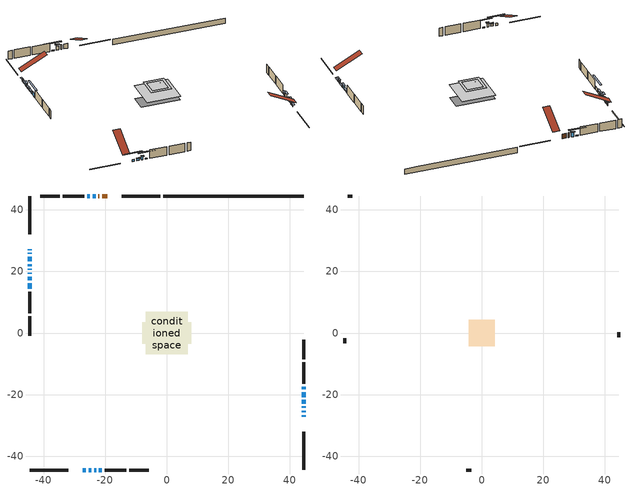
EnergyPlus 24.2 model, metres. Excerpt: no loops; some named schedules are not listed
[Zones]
conditioned space
 floor outside (Floor1 construction): -0.68,-0.68 -0.68,0.68 0.68,0.68 0.68,-0.68 z0.42
 floor outside (Floor2 construction): -2.25,-2.25 -2.25,2.25 2.25,2.25 2.25,-2.25 z0.42
 floor outside (Floor3 construction): -0.22,-0.22 -0.22,0.22 0.22,0.22 0.22,-0.22 z0.42
 floor outside (Floor4 construction): -0.71,-0.71 -0.71,0.71 0.71,0.71 0.71,-0.71 z0.42
 floor outside (Floor5 construction): -0.68,-0.68 -0.68,0.68 0.68,0.68 0.68,-0.68 z0.42
 floor outside (Floor6 construction): -0.43,-0.43 -0.43,0.43 0.43,0.43 0.43,-0.43 z0.42
 floor adiabatic (AdiabaticFloorConstruction): -6.89,-6.89 -6.89,6.89 6.89,6.89 6.89,-6.89 z1.64
 floor foundation (Slab1 construction): -7.91,-3.52 -7.91,3.52 7.91,3.52 7.91,-3.52 z-1.89
 wall outside (RimJoist1 construction): -2.13,44.52 -14.59,44.52 / -44.52,-44.52 -32.06,-44.52 / -44.52,44.52 -44.52,32.06 / 44.52,-44.52 44.52,-32.06 z0.42:0.72
 wall outside (AdiabaticWallConstruction 1): -19.39,44.52 -21.02,44.52 / -21.95,44.52 -22.21,44.52 z0.42:2.45
 wall outside (AdiabaticWallConstruction): 44.52,-27.26 44.52,-26.65 / -22.04,-44.52 -21.12,-44.52 / -24.98,44.52 -25.9,44.52 z0.42:0.73; 44.52,-25.72 44.52,-25.26 / 44.52,-24.34 44.52,-23.88 / -23.14,44.52 -24.05,44.52 / -44.52,22.34 -44.52,21.73 / 44.52,-20.8 44.52,-19.28 z0.42:2.25; -27.26,-44.52 -26.34,-44.52 / -25.42,-44.52 -24.5,-44.52 / -44.52,20.8 -44.52,20.49 / -44.52,19.57 -44.52,19.26 / -44.52,18.33 -44.52,17.11 z0.42:1.34; -44.52,27.26 -44.52,26.95 / -44.52,26.03 -44.52,25.72 / -44.52,24.79 -44.52,23.27 z0.42:1.64; 44.52,-22.95 44.52,-21.73 / 44.52,-18.35 44.52,-17.43 z0.42:1.03; -23.57,-44.52 -22.96,-44.52 z0.42:1.95; -44.52,16.18 -44.52,14.35 z0.42:1.94
 wall outside (Wall1 construction): -26.82,44.52 -33.84,44.52 / -20.19,-44.52 -13.17,-44.52 / -44.52,13.43 -44.52,6.41 / 44.52,-16.5 44.52,-9.49 z0.42:4.08
 wall outside (Wall2 construction): -34.77,44.52 -41.08,44.52 / -12.24,-44.52 -5.93,-44.52 / -44.52,5.48 -44.52,-0.83 / 44.52,-8.56 44.52,-2.24 z0.42:4.08
 wall foundation (FoundationWall1 construction): -1.2,44.52,-1.89 -1.2,44.52,0.42 39.95,44.52,0.42 39.95,44.52,0.3 44.52,44.52,0.3 44.52,44.52,-1.89
 window (WindowConstruction 16): 44.52,-27.26 44.52,-26.65 z0.42:0.72
 window (WindowConstruction 6): 44.52,-25.72 44.52,-25.26 z0.42:2.25
 window (WindowConstruction 7): 44.52,-24.33 44.52,-23.88 z0.42:2.25
 window (WindowConstruction 8): -27.26,-44.52 -26.35,-44.52 z0.42:1.33
 window (WindowConstruction 9): -23.14,44.52 -24.05,44.52 z0.42:2.25
 window (WindowConstruction 10): -44.52,27.26 -44.52,26.95 z0.42:1.64
 window (WindowConstruction 11): -44.52,26.03 -44.52,25.72 z0.42:1.64
 window (WindowConstruction 12): -44.52,24.79 -44.52,23.27 z0.42:1.64
 window (WindowConstruction 13): 44.52,-22.95 44.52,-21.73 z0.42:1.03
 window (WindowConstruction 14): -25.42,-44.52 -24.5,-44.52 z0.42:1.33
 window (WindowConstruction 17): -44.52,22.34 -44.52,21.73 z0.42:2.25
 window (WindowConstruction 15): -23.57,-44.52 -22.96,-44.52 z0.42:1.94
 window (WindowConstruction 18): -22.03,-44.52 -21.12,-44.52 z0.42:0.72
 window (WindowConstruction 19): -24.98,44.52 -25.9,44.52 z0.42:0.72
 window (WindowConstruction): -44.52,20.8 -44.52,20.5 z0.42:1.33
 window (WindowConstruction 1): -44.52,19.57 -44.52,19.26 z0.42:1.33
 window (WindowConstruction 2): -44.52,18.33 -44.52,17.11 z0.42:1.33
 window (WindowConstruction 3): -44.52,16.18 -44.52,14.36 z0.42:1.94
 window (WindowConstruction 4): 44.52,-20.8 44.52,-19.28 z0.42:2.25
 window (WindowConstruction 5): 44.52,-18.35 44.52,-17.43 z0.42:1.03
 door (Door): -19.39,44.52 -21.02,44.52 z0.42:2.45
 door (Door 1): -21.95,44.52 -22.21,44.52 z0.42:2.45
 ceiling adiabatic (AdiabaticFloorConstruction): 6.89,-6.89 6.89,6.89 -6.89,6.89 -6.89,-6.89 z1.64
attic - vented
 floor to conditioned space (Floor8 construction Reversed): -4.26,-4.26 -4.26,4.26 4.26,4.26 4.26,-4.26 z4.08
 floor to conditioned space (Floor9 construction Reversed): -1.68,-1.68 -1.68,1.68 1.68,1.68 1.68,-1.68 z4.08
 floor to conditioned space (Floor10 construction Reversed): -3.16,-3.16 -3.16,3.16 3.16,3.16 3.16,-3.16 z4.08
 wall outside (Wall3 construction): -42.01,44.52 -43.59,44.52 / -5,-44.52 -3.43,-44.52 / -44.52,-1.76 -44.52,-3.34 / 44.52,-1.31 44.52,0.26 z0.42:4.08
 roof outside (Roof1 construction): -18.46,44.52,4.08 -18.46,34,9.34 -15.52,34,9.34 -15.52,44.52,4.08; -28.19,-44.52,4.08 -28.19,-34,9.34 -31.13,-34,9.34 -31.13,-44.52,4.08; -44.52,28.19,4.08 -34,28.19,9.34 -34,31.13,9.34 -44.52,31.13,4.08; 44.52,-28.19,4.08 34,-28.19,9.34 34,-31.13,9.34 44.52,-31.13,4.08
shading: 44.52,-26.04 44.52,-27.87 45.13,-27.87 45.13,-26.04 z1.33; 44.52,-24.96 44.52,-26.02 45.13,-26.02 45.13,-24.96 z2.55; 44.52,-23.58 44.52,-24.63 45.13,-24.63 45.13,-23.58 z2.55; -23.29,-44.52 -30.31,-44.52 -30.31,-45.13 -23.29,-45.13 z4.39; -24.51,44.52 -22.68,44.52 -22.68,45.13 -24.51,45.13 z2.71; -44.52,26.66 -44.52,27.56 -45.13,27.56 -45.13,26.66 z1.94; -44.52,25.42 -44.52,26.32 -45.13,26.32 -45.13,25.42 z1.94; -44.52,22.97 -44.52,25.09 -45.13,25.09 -45.13,22.97 z1.94; 44.52,-21.43 44.52,-23.25 45.13,-23.25 45.13,-21.43 z1.33; -24.2,-44.52 -25.71,-44.52 -25.71,-45.13 -24.2,-45.13 z1.63; -44.52,21.12 -44.52,22.95 -45.13,22.95 -45.13,21.12 z2.86; -22.66,-44.52 -23.87,-44.52 -23.87,-45.13 -22.66,-45.13 z2.24; -18.07,-44.52 -25.09,-44.52 -25.09,-45.13 -18.07,-45.13 z3.78; -28.95,44.52 -21.93,44.52 -21.93,45.13 -28.95,45.13 z3.78; -44.52,20.04 -44.52,21.26 -45.13,21.26 -45.13,20.04 z1.79; -44.52,18.8 -44.52,20.03 -45.13,20.03 -45.13,18.8 z1.79; -44.52,16.65 -44.52,18.79 -45.13,18.79 -45.13,16.65 z1.79; -44.52,11.3 -44.52,19.24 -45.13,19.24 -45.13,11.3 z5; 44.52,-18.98 44.52,-21.1 45.13,-21.1 45.13,-18.98 z2.55; 44.52,-16.82 44.52,-18.96 45.13,-18.96 45.13,-16.82 z1.64
[Building]
Building 1: Terrain=Suburbs
[Site:Location]
Edmonton Intl AP_AB: Latitude {deg}=53.31; Longitude {deg}=-113.58; Time Zone {hr}=-7; Elevation {m}=723; Keep Site Location Information=Yes
[Site:GroundTemperature:Shallow]
-1.56185, -3.61833, -3.78302, -2.80711, 1.11059, 5.01004, 8.39065, 10.5322, 10.7141, 8.97234, 5.67794, 1.89811
[Site:WaterMainsTemperature]
Calculation Method=Schedule; Temperature Schedule=mains temperature schedule
[Material] Roughness=Rough; Thermal Absorptance=0.9
Name | Thickness {m} | Conductivity {W/m-K} | Density {kg/m3} | Specific Heat {J/kg-K} | Solar Absorptance | Visible Absorptance
asphalt or fiberglass shingles | 0.00635 | 0.162714 | 1121.4 | 1465.45 | 0.4 | 0.4
ceiling loosefill ins | 0.169333 | 0.0480833 | 16.02 | 1046.75 | 0.7 | 0.7
ceiling stud and cavity | 0.1397 | 0.0758482 | 65.682 | 1177.47 | 0.7 | 0.7
ceiling stud and cavity 1 | 0.1397 | 0.0768772 | 65.682 | 1177.47 | 0.7 | 0.7
ceiling stud and cavity 2 | 0.1397 | 0.172097 | 65.682 | 1177.47 | 0.7 | 0.7
concrete 4.0 in. | 0.1016 | 1.803125 | 2242.8 | 837.4 | 0.7 | 0.7
concrete 8.0 in. | 0.2032 | 1.803125 | 2242.8 | 837.4 | 0.7 | 0.7
door material | 0.04445 | 0.053851 | 512.64 | 1214.23 | 0.7 | 0.7
door material 1 | 0.04445 | 0.0639163 | 512.64 | 1214.23 | 0.7 | 0.7
exterior vertical ins | 0.0451399 | 0.029427 | 32.04 | 1214.23 | 0.7 | 0.7
floor covering | 0.0127 | 0.0433444 | 54.468 | 1339.84 | 0.6 | 0.6
floor rigid ins; wall rigid ins | 0.051816 | 0.029427 | 32.04 | 1214.23 | 0.7 | 0.7
floor rigid ins 1 | 0.103632 | 0.029427 | 32.04 | 1214.23 | 0.7 | 0.7
floor rigid ins 2; wall rigid ins 1 | 0.512978 | 0.029427 | 32.04 | 1214.23 | 0.7 | 0.7
floor stud and cavity | 0.1397 | 0.111398 | 92.3553 | 1139.71 | 0.7 | 0.7
floor stud and cavity 1 | 0.1397 | 0.266057 | 92.3553 | 1139.71 | 0.7 | 0.7
floor stud and cavity 2 | 0.1397 | 0.253315 | 92.3553 | 1139.71 | 0.7 | 0.7
floor stud and cavity 3 | 0.1397 | 0.227852 | 92.3553 | 1139.71 | 0.7 | 0.7
floor stud and cavity 4 | 0.1397 | 0.258263 | 92.3553 | 1139.71 | 0.7 | 0.7
floor stud and cavity 5 | 0.1397 | 0.235285 | 92.3553 | 1139.71 | 0.7 | 0.7
floor stud and cavity 6 | 0.1397 | 1.75129 | 37.0049 | 1207.88 | 0.7 | 0.7
furniture material conditioned space 1 | 0.1524 | 0.115458 | 640.8 | 1214.23 | 0.6 | 0.6
gypsum board | 0.0127 | 0.160291 | 801 | 837.4 | 0.6 | 0.6
gypsum board 1 | 0.0127 | 0.160291 | 801 | 837.4 | 0.7 | 0.7
osb sheathing 0.5 in. | 0.0127 | 0.115458 | 512.64 | 1214.23 | 0.7 | 0.7
osb sheathing 0.75 in. | 0.01905 | 0.115458 | 512.64 | 1214.23 | 0.7 | 0.7
osb sheathing 2.0 in. | 0.0508 | 0.115458 | 512.64 | 1214.23 | 0.7 | 0.7
rim joist stud and cavity | 0.0508 | 0.0332151 | 125.044 | 1163.47 | 0.6 | 0.6
wall stud and cavity | 0.1397 | 0.186681 | 139.0536 | 1170.24 | 0.7 | 0.7
wall stud and cavity 1 | 0.1397 | 0.181971 | 139.0536 | 1170.24 | 0.7 | 0.7
wall stud and cavity 2 | 0.0889 | 6.1454 | 50.32683 | 1063.81 | 0.6 | 0.6
wall stud and cavity 3 | 0.0889 | 0.380278 | 52.3479 | 1209.89 | 0.7 | 0.7
wall stud and cavity 4 | 0.0889 | 0.391764 | 83.0341 | 1211.67 | 0.7 | 0.7
wood siding | 0.0254 | 0.102417 | 544.68 | 1172.36 | 0.4 | 0.4
wood siding 1 | 0.00254 | 0.102417 | 544.68 | 1172.36 | 0.4 | 0.4
wood siding 2; wood siding 3; wood siding 4 | 0.0254 | 0.102417 | 544.68 | 1172.36 | 0.7 | 0.7
[WindowMaterial:SimpleGlazingSystem]
Name | U-Factor {W/m2-K} | Solar Heat Gain Coefficient
WindowMaterial | 2.72601 | 0.52
WindowMaterial 1 | 2.74134 | 0.36
WindowMaterial 10 | 2.74702 | 0.38
WindowMaterial 11 | 2.78279 | 0.67
WindowMaterial 12 | 2.77314 | 0.53
WindowMaterial 13 | 2.76746 | 0.63
WindowMaterial 14 | 2.71352 | 0.49
WindowMaterial 15 | 2.76973 | 0.63
WindowMaterial 16 | 2.73055 | 0.33
WindowMaterial 2 | 2.75837 | 0.61
WindowMaterial 3 | 2.79244 | 0.64
WindowMaterial 4 | 2.78847 | 0.69
WindowMaterial 5 | 2.76916 | 0.5
WindowMaterial 6 | 2.76008 | 0.6
WindowMaterial 7 | 2.77711 | 0.55
WindowMaterial 8 | 2.76632 | 0.48
WindowMaterial 9 | 2.73282 | 0.53
[Construction]
AdiabaticFloorConstruction: floor stud and cavity 6, floor rigid ins 2, osb sheathing 0.75 in., floor covering
AdiabaticWallConstruction: wood siding 3, wall rigid ins 1, wall stud and cavity 3, gypsum board
AdiabaticWallConstruction 1: wood siding 4, wall rigid ins 1, wall stud and cavity 3, gypsum board
Door: door material
Door 1: door material 1
Floor1 construction: floor stud and cavity, floor rigid ins, osb sheathing 0.75 in., floor covering
Floor10 construction Reversed: gypsum board, ceiling stud and cavity 2, ceiling loosefill ins
Floor2 construction: floor stud and cavity 1, floor rigid ins 1, osb sheathing 0.75 in., floor covering
Floor3 construction: floor stud and cavity 2, floor rigid ins 1, osb sheathing 0.75 in., floor covering
Floor4 construction: floor stud and cavity 3, floor rigid ins 1, osb sheathing 0.75 in., floor covering
Floor5 construction: floor stud and cavity 4, floor rigid ins 1, osb sheathing 0.75 in., floor covering
Floor6 construction: floor stud and cavity 5, floor rigid ins 1, osb sheathing 0.75 in., floor covering
Floor8 construction Reversed: gypsum board, ceiling stud and cavity, ceiling loosefill ins
Floor9 construction Reversed: gypsum board, ceiling stud and cavity 1, ceiling loosefill ins
FoundationWall1 construction: concrete 8.0 in., gypsum board 1
furniture construction conditioned space 1: furniture material conditioned space 1
PartitionWallConstruction: gypsum board, wall stud and cavity 4, gypsum board
RimJoist1 construction: wood siding 2, osb sheathing 2.0 in., rim joist stud and cavity
Roof1 construction: asphalt or fiberglass shingles
Slab1 construction: concrete 4.0 in.
Wall1 construction: wood siding, wall rigid ins, osb sheathing 0.5 in., wall stud and cavity, gypsum board
Wall2 construction: wood siding, wall rigid ins, osb sheathing 0.5 in., wall stud and cavity 1, gypsum board
Wall3 construction: wood siding 1, wall stud and cavity 2
WindowConstruction: WindowMaterial
WindowConstruction 1: WindowMaterial 1
WindowConstruction 10: WindowMaterial 9
WindowConstruction 11: WindowMaterial 10
WindowConstruction 12: WindowMaterial 11
WindowConstruction 13: WindowMaterial 12
WindowConstruction 14; WindowConstruction 8: WindowMaterial 7
WindowConstruction 15: WindowMaterial 13
WindowConstruction 16: WindowMaterial 14
WindowConstruction 17: WindowMaterial 15
WindowConstruction 18; WindowConstruction 19: WindowMaterial 16
WindowConstruction 2; WindowConstruction 5: WindowMaterial 2
WindowConstruction 3: WindowMaterial 3
WindowConstruction 4: WindowMaterial 4
WindowConstruction 6: WindowMaterial 5
WindowConstruction 7: WindowMaterial 6
WindowConstruction 9: WindowMaterial 8
[Zone] Multiplier=1; Part of Total Floor Area=Yes
Name | Volume {m3}
attic - vented | 102.608
conditioned space | 811.9
[Space]
Name | Zone | Volume {m3}
attic - vented 1 | attic - vented | 102.608
conditioned space 1 | conditioned space | 811.9
[ZoneInfiltration:EffectiveLeakageArea]
infil attic - vented 1: Zone or Space=attic - vented 1; Schedule=Always On Discrete; Effective Air Leakage Area {cm2}=4304.35; Stack Coefficient=0.000620139; Wind Coefficient=1.68254e-05
[ZoneMixing]
whole house fan mix: Zone or Space=attic - vented; Schedule=Always On Continuous; Design Flow Rate Calculation Method=Flow/Zone; Design Flow Rate {m3/s}=0; Source Zone or Space=conditioned space
[SurfaceProperty:ExposedFoundationPerimeter]
Slab1: Exposed Perimeter Calculation Method=TotalExposedPerimeter; Total Exposed Perimeter {m}=45.72
[InternalMass] Zone or ZoneList=conditioned space; Space or SpaceList=conditioned space 1
Name | Construction | Surface Area {m2}
furniture mass conditioned space 1 | furniture construction conditioned space 1 | 131.293
partition wall mass | PartitionWallConstruction | 328.231
[Lights]
interior lighting: Zone or ZoneList or Space or SpaceList=conditioned space 1; Schedule=interior lighting schedule; Design Level Calculation Method=LightingLevel; Lighting Level {W}=343.2; Return Air Fraction=0; Fraction Radiant=0.6; Fraction Visible=0.2; Fraction Replaceable=1
[People]
occupants: Zone or ZoneList or Space or SpaceList=conditioned space 1; Number of People Schedule=occupants schedule; Number of People Calculation Method=People; Number of People=3; Fraction Radiant=0.314171; Sensible Heat Fraction=0.56303; Activity Level Schedule=occupants activity schedule; Carbon Dioxide Generation Rate {m3/s-W}=0; Enable ASHRAE 55 Comfort Warnings=No; Mean Radiant Temperature Calculation Type=EnclosureAveraged
[ElectricEquipment] Zone or ZoneList or Space or SpaceList=conditioned space 1; Design Level Calculation Method=EquipmentLevel
Name | Schedule | Design Level {W} | Fraction Latent | Fraction Radiant | Fraction Lost
clothes dryer | clothes dryer schedule | 140.772 | 0.015 | 0.081 | 0.85
clothes washer | clothes washer schedule | 32.1985 | 0.03 | 0.162 | 0.7
cooking range | cooking range schedule | 215.147 | 0.08 | 0.432 | 0.2
dishwasher | dishwasher schedule | 66.8632 | 0.3 | 0.18 | 0.4
fridge | fridge schedule | 72.9452 | 0 | 0.6 | 0
mech vent bath fan 0 | mech vent bath fan 0 schedule | 25.1 | 0 | 0 | 1
mech vent bath fan 1 | mech vent bath fan 1 schedule | 25.1 | 0 | 0 | 1
mech vent house fan | mech vent house fan schedule | 0 | 0 | 0 | 1
mech vent house fan cfis | mech vent house fan cfis schedule | 0 | 0 | 0 | 0
mech vent range fan 0 | mech vent range fan 0 schedule | 57 | 0 | 0 | 1
misc plug loads | misc plug loads schedule | 494.7 | 0.045 | 0.513 | 0.1
whole house fan | Always On Discrete | 0 | 0 | 0 | 1
[OtherEquipment] Zone or ZoneList or Space or SpaceList=conditioned space 1; Design Level Calculation Method=EquipmentLevel
Name | Fuel Type | Schedule | Design Level {W} | Fraction Latent | Fraction Radiant | Fraction Lost
clothes dryer 1 | Electricity | clothes dryer schedule | 0 | 0.015 | 0.081 | 0.85
cooking range 1 | Electricity | cooking range schedule | 0 | 0.08 | 0.432 | 0.2
general water use latent | None | general water use schedule | 62.594 | 1 | 0 | 0
general water use sensible | None | general water use schedule | -61.6891 | 0 | 0.6 | 0
mech vent house fan latent load | None | Always On Discrete | 0 | 1 | 0 | 0
mech vent house fan sensible load | None | Always On Discrete | 0 | 0 | 0 | 0
water heater energy adjustment1 | NaturalGas | Always On Discrete | 0.01 | 0 | 0 | 1
[ZoneInfiltration:DesignFlowRate] Zone or ZoneList or Space or SpaceList=conditioned space 1; Schedule=Always On Discrete; Design Flow Rate Calculation Method=Flow/Zone; Design Flow Rate {m3/s}=0
infil flow; natural vent flow; whole house fan flow
[Foundation:Kiva]
Foundation Kiva 1: Initial Indoor Air Temperature {C}=18; Wall Height Above Grade {m}=0.419984; Wall Depth Below Slab {m}=0.2032; Custom Block Material Name 1=exterior vertical ins; Custom Block Depth 1 {m}=2.30999; Custom Block X Position 1 {m}=0.2159; Custom Block Z Position 1 {m}=0
[Foundation:Kiva:Settings]
Soil Conductivity {W/m-K}=0.849921; Soil Density {kg/m3}=1842.3; Soil Specific Heat {J/kg-K}=418.7; Ground Solar Absorptivity=0.9; Ground Thermal Absorptivity=0.9; Ground Surface Roughness {m}=0.03; Far-Field Width {m}=40; Deep-Ground Boundary Condition=ZeroFlux; Deep-Ground Depth {m}=40; Minimum Cell Dimension {m}=0.2; Maximum Cell Growth Coefficient=3; Simulation Timestep=Timestep
[Exterior:Lights]
exterior lighting: Schedule=exterior lighting schedule; Design Level {W}=75.6
[Schedule:Constant]
Name | Hourly Value
Always On Continuous; mech vent house fan schedule; mech vent house fan cfis schedule; Always On Discrete | 1
occupants activity schedule | 117.228
fridge schedule | 0
[Schedule:Week:Daily]
interior lighting schedule Week Rule - Jan1-Jan27: interior lighting schedule day, interior lighting schedule day, interior lighting schedule day, interior lighting schedule day, interior lighting schedule day, interior lighting schedule day, interior lighting schedule day, interior lighting schedule default day, interior lighting schedule default day, interior lighting schedule default day, interior lighting schedule default day, interior lighting schedule default day
interior lighting schedule Week Rule - Jan28-Feb3: interior lighting schedule day, interior lighting schedule day, interior lighting schedule day, interior lighting schedule day, interior lighting schedule day 1, interior lighting schedule day 1, interior lighting schedule day 1, interior lighting schedule default day, interior lighting schedule default day, interior lighting schedule default day, interior lighting schedule default day, interior lighting schedule default day
interior lighting schedule Week Rule - Feb4-Feb24: interior lighting schedule day 1, interior lighting schedule day 1, interior lighting schedule day 1, interior lighting schedule day 1, interior lighting schedule day 1, interior lighting schedule day 1, interior lighting schedule day 1, interior lighting schedule default day, interior lighting schedule default day, interior lighting schedule default day, interior lighting schedule default day, interior lighting schedule default day
interior lighting schedule Week Rule - Feb25-Mar3: interior lighting schedule day 1, interior lighting schedule day 1, interior lighting schedule day 1, interior lighting schedule day 1, interior lighting schedule day 2, interior lighting schedule day 2, interior lighting schedule day 2, interior lighting schedule default day, interior lighting schedule default day, interior lighting schedule default day, interior lighting schedule default day, interior lighting schedule default day
interior lighting schedule Week Rule - Mar4-Mar31: interior lighting schedule day 2, interior lighting schedule day 2, interior lighting schedule day 2, interior lighting schedule day 2, interior lighting schedule day 2, interior lighting schedule day 2, interior lighting schedule day 2, interior lighting schedule default day, interior lighting schedule default day, interior lighting schedule default day, interior lighting schedule default day, interior lighting schedule default day
interior lighting schedule Week Rule - Apr1-Apr28: interior lighting schedule day 3, interior lighting schedule day 3, interior lighting schedule day 3, interior lighting schedule day 3, interior lighting schedule day 3, interior lighting schedule day 3, interior lighting schedule day 3, interior lighting schedule default day, interior lighting schedule default day, interior lighting schedule default day, interior lighting schedule default day, interior lighting schedule default day
interior lighting schedule Week Rule - Apr29-May5: interior lighting schedule day 3, interior lighting schedule day 3, interior lighting schedule day 4, interior lighting schedule day 4, interior lighting schedule day 4, interior lighting schedule day 4, interior lighting schedule day 4, interior lighting schedule default day, interior lighting schedule default day, interior lighting schedule default day, interior lighting schedule default day, interior lighting schedule default day
interior lighting schedule Week Rule - May6-May26: interior lighting schedule day 4, interior lighting schedule day 4, interior lighting schedule day 4, interior lighting schedule day 4, interior lighting schedule day 4, interior lighting schedule day 4, interior lighting schedule day 4, interior lighting schedule default day, interior lighting schedule default day, interior lighting schedule default day, interior lighting schedule default day, interior lighting schedule default day
interior lighting schedule Week Rule - May27-Jun2: interior lighting schedule day 4, interior lighting schedule day 4, interior lighting schedule day 4, interior lighting schedule day 4, interior lighting schedule day 4, interior lighting schedule day 5, interior lighting schedule day 5, interior lighting schedule default day, interior lighting schedule default day, interior lighting schedule default day, interior lighting schedule default day, interior lighting schedule default day
interior lighting schedule Week Rule - Jun3-Jun30: interior lighting schedule day 5, interior lighting schedule day 5, interior lighting schedule day 5, interior lighting schedule day 5, interior lighting schedule day 5, interior lighting schedule day 5, interior lighting schedule day 5, interior lighting schedule default day, interior lighting schedule default day, interior lighting schedule default day, interior lighting schedule default day, interior lighting schedule default day
interior lighting schedule Week Rule - Jul1-Jul28: interior lighting schedule day 6, interior lighting schedule day 6, interior lighting schedule day 6, interior lighting schedule day 6, interior lighting schedule day 6, interior lighting schedule day 6, interior lighting schedule day 6, interior lighting schedule default day, interior lighting schedule default day, interior lighting schedule default day, interior lighting schedule default day, interior lighting schedule default day
interior lighting schedule Week Rule - Jul29-Aug4: interior lighting schedule day 6, interior lighting schedule day 6, interior lighting schedule day 6, interior lighting schedule day 7, interior lighting schedule day 7, interior lighting schedule day 7, interior lighting schedule day 7, interior lighting schedule default day, interior lighting schedule default day, interior lighting schedule default day, interior lighting schedule default day, interior lighting schedule default day
interior lighting schedule Week Rule - Aug5-Aug25: interior lighting schedule day 7, interior lighting schedule day 7, interior lighting schedule day 7, interior lighting schedule day 7, interior lighting schedule day 7, interior lighting schedule day 7, interior lighting schedule day 7, interior lighting schedule default day, interior lighting schedule default day, interior lighting schedule default day, interior lighting schedule default day, interior lighting schedule default day
interior lighting schedule Week Rule - Aug26-Sep1: interior lighting schedule day 7, interior lighting schedule day 7, interior lighting schedule day 7, interior lighting schedule day 7, interior lighting schedule day 7, interior lighting schedule day 7, interior lighting schedule day 8, interior lighting schedule default day, interior lighting schedule default day, interior lighting schedule default day, interior lighting schedule default day, interior lighting schedule default day
interior lighting schedule Week Rule - Sep2-Sep29: interior lighting schedule day 8, interior lighting schedule day 8, interior lighting schedule day 8, interior lighting schedule day 8, interior lighting schedule day 8, interior lighting schedule day 8, interior lighting schedule day 8, interior lighting schedule default day, interior lighting schedule default day, interior lighting schedule default day, interior lighting schedule default day, interior lighting schedule default day
interior lighting schedule Week Rule - Sep30-Oct6: interior lighting schedule day 8, interior lighting schedule day 9, interior lighting schedule day 9, interior lighting schedule day 9, interior lighting schedule day 9, interior lighting schedule day 9, interior lighting schedule day 9, interior lighting schedule default day, interior lighting schedule default day, interior lighting schedule default day, interior lighting schedule default day, interior lighting schedule default day
interior lighting schedule Week Rule - Oct7-Oct27: interior lighting schedule day 9, interior lighting schedule day 9, interior lighting schedule day 9, interior lighting schedule day 9, interior lighting schedule day 9, interior lighting schedule day 9, interior lighting schedule day 9, interior lighting schedule default day, interior lighting schedule default day, interior lighting schedule default day, interior lighting schedule default day, interior lighting schedule default day
interior lighting schedule Week Rule - Oct28-Nov3: interior lighting schedule day 9, interior lighting schedule day 9, interior lighting schedule day 9, interior lighting schedule day 9, interior lighting schedule day 10, interior lighting schedule day 10, interior lighting schedule day 10, interior lighting schedule default day, interior lighting schedule default day, interior lighting schedule default day, interior lighting schedule default day, interior lighting schedule default day
interior lighting schedule Week Rule - Nov4-Nov24: interior lighting schedule day 10, interior lighting schedule day 10, interior lighting schedule day 10, interior lighting schedule day 10, interior lighting schedule day 10, interior lighting schedule day 10, interior lighting schedule day 10, interior lighting schedule default day, interior lighting schedule default day, interior lighting schedule default day, interior lighting schedule default day, interior lighting schedule default day
interior lighting schedule Week Rule - Nov25-Dec1: interior lighting schedule day 10, interior lighting schedule day 10, interior lighting schedule day 10, interior lighting schedule day 10, interior lighting schedule day 10, interior lighting schedule day 10, interior lighting schedule day 11, interior lighting schedule default day, interior lighting schedule default day, interior lighting schedule default day, interior lighting schedule default day, interior lighting schedule default day
interior lighting schedule Week Rule - Dec2-Dec31: interior lighting schedule day 11, interior lighting schedule day 11, interior lighting schedule day 11, interior lighting schedule day 11, interior lighting schedule day 11, interior lighting schedule day 11, interior lighting schedule day 11, interior lighting schedule default day, interior lighting schedule default day, interior lighting schedule default day, interior lighting schedule default day, interior lighting schedule default day
occupants schedule Week Rule - Jan1-Dec31: occupants schedule day, occupants schedule day, occupants schedule day, occupants schedule day, occupants schedule day, occupants schedule day, occupants schedule day, occupants schedule default day, occupants schedule default day, occupants schedule default day, occupants schedule default day, occupants schedule default day
clothes dryer schedule Week Rule - Jan1-Dec31: clothes dryer schedule day, clothes dryer schedule day, clothes dryer schedule day, clothes dryer schedule day, clothes dryer schedule day, clothes dryer schedule day, clothes dryer schedule day, clothes dryer schedule default day, clothes dryer schedule default day, clothes dryer schedule default day, clothes dryer schedule default day, clothes dryer schedule default day
clothes washer schedule Week Rule - Jan1-Dec31: clothes washer schedule day, clothes washer schedule day, clothes washer schedule day, clothes washer schedule day, clothes washer schedule day, clothes washer schedule day, clothes washer schedule day, clothes washer schedule default day, clothes washer schedule default day, clothes washer schedule default day, clothes washer schedule default day, clothes washer schedule default day
cooking range schedule Week Rule - Jan1-Dec31: cooking range schedule day, cooking range schedule day, cooking range schedule day, cooking range schedule day, cooking range schedule day, cooking range schedule day, cooking range schedule day, cooking range schedule default day, cooking range schedule default day, cooking range schedule default day, cooking range schedule default day, cooking range schedule default day
dishwasher schedule Week Rule - Jan1-Dec31: dishwasher schedule day, dishwasher schedule day, dishwasher schedule day, dishwasher schedule day, dishwasher schedule day, dishwasher schedule day, dishwasher schedule day, dishwasher schedule default day, dishwasher schedule default day, dishwasher schedule default day, dishwasher schedule default day, dishwasher schedule default day
mech vent bath fan 0 schedule Week Rule - Jan1-Dec31: mech vent bath fan 0 schedule day, mech vent bath fan 0 schedule day, mech vent bath fan 0 schedule day, mech vent bath fan 0 schedule day, mech vent bath fan 0 schedule day, mech vent bath fan 0 schedule day, mech vent bath fan 0 schedule day, mech vent bath fan 0 schedule default day, mech vent bath fan 0 schedule default day, mech vent bath fan 0 schedule default day, mech vent bath fan 0 schedule default day, mech vent bath fan 0 schedule default day
mech vent bath fan 1 schedule Week Rule - Jan1-Dec31: mech vent bath fan 1 schedule day, mech vent bath fan 1 schedule day, mech vent bath fan 1 schedule day, mech vent bath fan 1 schedule day, mech vent bath fan 1 schedule day, mech vent bath fan 1 schedule day, mech vent bath fan 1 schedule day, mech vent bath fan 1 schedule default day, mech vent bath fan 1 schedule default day, mech vent bath fan 1 schedule default day, mech vent bath fan 1 schedule default day, mech vent bath fan 1 schedule default day
mech vent range fan 0 schedule Week Rule - Jan1-Dec31: mech vent range fan 0 schedule day, mech vent range fan 0 schedule day, mech vent range fan 0 schedule day, mech vent range fan 0 schedule day, mech vent range fan 0 schedule day, mech vent range fan 0 schedule day, mech vent range fan 0 schedule day, mech vent range fan 0 schedule default day, mech vent range fan 0 schedule default day, mech vent range fan 0 schedule default day, mech vent range fan 0 schedule default day, mech vent range fan 0 schedule default day
misc plug loads schedule Week Rule - Jan1-Dec31: misc plug loads schedule day, misc plug loads schedule day, misc plug loads schedule day, misc plug loads schedule day, misc plug loads schedule day, misc plug loads schedule day, misc plug loads schedule day, misc plug loads schedule default day, misc plug loads schedule default day, misc plug loads schedule default day, misc plug loads schedule default day, misc plug loads schedule default day
general water use schedule Week Rule - Jan1-Dec31: general water use schedule day, general water use schedule day, general water use schedule day, general water use schedule day, general water use schedule day, general water use schedule day, general water use schedule day, general water use schedule default day, general water use schedule default day, general water use schedule default day, general water use schedule default day, general water use schedule default day
exterior lighting schedule Week Rule - Jan1-Jan27: exterior lighting schedule day, exterior lighting schedule day, exterior lighting schedule day, exterior lighting schedule day, exterior lighting schedule day, exterior lighting schedule day, exterior lighting schedule day, exterior lighting schedule default day, exterior lighting schedule default day, exterior lighting schedule default day, exterior lighting schedule default day, exterior lighting schedule default day
exterior lighting schedule Week Rule - Jan28-Feb3: exterior lighting schedule day, exterior lighting schedule day, exterior lighting schedule day, exterior lighting schedule day, exterior lighting schedule day 1, exterior lighting schedule day 1, exterior lighting schedule day 1, exterior lighting schedule default day, exterior lighting schedule default day, exterior lighting schedule default day, exterior lighting schedule default day, exterior lighting schedule default day
exterior lighting schedule Week Rule - Feb4-Feb24: exterior lighting schedule day 1, exterior lighting schedule day 1, exterior lighting schedule day 1, exterior lighting schedule day 1, exterior lighting schedule day 1, exterior lighting schedule day 1, exterior lighting schedule day 1, exterior lighting schedule default day, exterior lighting schedule default day, exterior lighting schedule default day, exterior lighting schedule default day, exterior lighting schedule default day
[Schedule:Year]
interior lighting schedule: interior lighting schedule Week Rule - Jan1-Jan27, 1, 1, 1, 27, interior lighting schedule Week Rule - Jan28-Feb3, 1, 28, 2, 3, interior lighting schedule Week Rule - Feb4-Feb24, 2, 4, 2, 24, interior lighting schedule Week Rule - Feb25-Mar3, 2, 25, 3, 3, interior lighting schedule Week Rule - Mar4-Mar31, 3, 4, 3, 31, interior lighting schedule Week Rule - Apr1-Apr28, 4, 1, 4, 28, interior lighting schedule Week Rule - Apr29-May5, 4, 29, 5, 5, interior lighting schedule Week Rule - May6-May26, 5, 6, 5, 26, interior lighting schedule Week Rule - May27-Jun2, 5, 27, 6, 2, interior lighting schedule Week Rule - Jun3-Jun30, 6, 3, 6, 30, interior lighting schedule Week Rule - Jul1-Jul28, 7, 1, 7, 28, interior lighting schedule Week Rule - Jul29-Aug4, 7, 29, 8, 4, interior lighting schedule Week Rule - Aug5-Aug25, 8, 5, 8, 25, interior lighting schedule Week Rule - Aug26-Sep1, 8, 26, 9, 1, interior lighting schedule Week Rule - Sep2-Sep29, 9, 2, 9, 29, interior lighting schedule Week Rule - Sep30-Oct6, 9, 30, 10, 6, interior lighting schedule Week Rule - Oct7-Oct27, 10, 7, 10, 27, interior lighting schedule Week Rule - Oct28-Nov3, 10, 28, 11, 3, interior lighting schedule Week Rule - Nov4-Nov24, 11, 4, 11, 24, interior lighting schedule Week Rule - Nov25-Dec1, 11, 25, 12, 1, interior lighting schedule Week Rule - Dec2-Dec31, 12, 2, 12, 31
occupants schedule: occupants schedule Week Rule - Jan1-Dec31, 1, 1, 12, 31
clothes dryer schedule: clothes dryer schedule Week Rule - Jan1-Dec31, 1, 1, 12, 31
clothes washer schedule: clothes washer schedule Week Rule - Jan1-Dec31, 1, 1, 12, 31
cooking range schedule: cooking range schedule Week Rule - Jan1-Dec31, 1, 1, 12, 31
dishwasher schedule: dishwasher schedule Week Rule - Jan1-Dec31, 1, 1, 12, 31
mech vent bath fan 0 schedule: mech vent bath fan 0 schedule Week Rule - Jan1-Dec31, 1, 1, 12, 31
mech vent bath fan 1 schedule: mech vent bath fan 1 schedule Week Rule - Jan1-Dec31, 1, 1, 12, 31
mech vent range fan 0 schedule: mech vent range fan 0 schedule Week Rule - Jan1-Dec31, 1, 1, 12, 31
misc plug loads schedule: misc plug loads schedule Week Rule - Jan1-Dec31, 1, 1, 12, 31
general water use schedule: general water use schedule Week Rule - Jan1-Dec31, 1, 1, 12, 31
exterior lighting schedule: exterior lighting schedule Week Rule - Jan1-Jan27, 1, 1, 1, 27, exterior lighting schedule Week Rule - Jan28-Feb3, 1, 28, 2, 3, exterior lighting schedule Week Rule - Feb4-Feb24, 2, 4, 2, 24, exterior lighting schedule Week Rule - Feb25-Mar3, 2, 25, 3, 3, exterior lighting schedule Week Rule - Mar4-Mar31, 3, 4, 3, 31, exterior lighting schedule Week Rule - Apr1-Apr28, 4, 1, 4, 28, exterior lighting schedule Week Rule - Apr29-May5, 4, 29, 5, 5, exterior lighting schedule Week Rule - May6-May26, 5, 6, 5, 26, exterior lighting schedule Week Rule - May27-Jun2, 5, 27, 6, 2, exterior lighting schedule Week Rule - Jun3-Jun30, 6, 3, 6, 30, exterior lighting schedule Week Rule - Jul1-Jul28, 7, 1, 7, 28, exterior lighting schedule Week Rule - Jul29-Aug4, 7, 29, 8, 4, exterior lighting schedule Week Rule - Aug5-Aug25, 8, 5, 8, 25, exterior lighting schedule Week Rule - Aug26-Sep1, 8, 26, 9, 1, exterior lighting schedule Week Rule - Sep2-Sep29, 9, 2, 9, 29, exterior lighting schedule Week Rule - Sep30-Oct6, 9, 30, 10, 6, exterior lighting schedule Week Rule - Oct7-Oct27, 10, 7, 10, 27, exterior lighting schedule Week Rule - Oct28-Nov3, 10, 28, 11, 3, exterior lighting schedule Week Rule - Nov4-Nov24, 11, 4, 11, 24, exterior lighting schedule Week Rule - Nov25-Dec1, 11, 25, 12, 1, exterior lighting schedule Week Rule - Dec2-Dec31, 12, 2, 12, 31
[Schedule:Compact]
mains temperature schedule: Through: 01/01, For: AllDays, Until: 24:00, 3.97167, Through: 01/02, For: AllDays, Until: 24:00, 3.90778, Through: 01/03, For: AllDays, Until: 24:00, 3.84556, Through: 01/04, For: AllDays, Until: 24:00, 3.78389, Through: 01/05, For: AllDays, Until: 24:00, 3.72278, Through: 01/06, For: AllDays, Until: 24:00, 3.66278, Through: 01/07, For: AllDays, Until: 24:00, 3.60389, Through: 01/08, For: AllDays, Until: 24:00, 3.54556, Through: 01/09, For: AllDays, Until: 24:00, 3.48833, Through: 01/10, For: AllDays, Until: 24:00, 3.43167, Through: 01/11, For: AllDays, Until: 24:00, 3.37611, Through: 01/12, For: AllDays, Until: 24:00, 3.32167, Through: 01/13, For: AllDays, Until: 24:00, 3.26833, Through: 01/14, For: AllDays, Until: 24:00, 3.21556, Through: 01/15, For: AllDays, Until: 24:00, 3.16444, Through: 01/16, For: AllDays, Until: 24:00, 3.11389, Through: 01/17, For: AllDays, Until: 24:00, 3.06444, Through: 01/18, For: AllDays, Until: 24:00, 3.01611, Through: 01/19, For: AllDays, Until: 24:00, 2.96889, Through: 01/20, For: AllDays, Until: 24:00, 2.92278, Through: 01/21, For: AllDays, Until: 24:00, 2.87722, Through: 01/22, For: AllDays, Until: 24:00, 2.83333, Through: 01/23, For: AllDays, Until: 24:00, 2.79056, Through: 01/24, For: AllDays, Until: 24:00, 2.74889, Through: 01/25, For: AllDays, Until: 24:00, 2.70833, Through: 01/26, For: AllDays, Until: 24:00, 2.66889, Through: 01/27, For: AllDays, Until: 24:00, 2.63056, Through: 01/28, For: AllDays, Until: 24:00, 2.59333, Through: 01/29, For: AllDays, Until: 24:00, 2.55778, Through: 01/30, For: AllDays, Until: 24:00, 2.52278, Through: 01/31, For: AllDays, Until: 24:00, 2.48944, Through: 02/01, For: AllDays, Until: 24:00, 2.45722, Through: 02/02, For: AllDays, Until: 24:00, 2.42611, Through: 02/03, For: AllDays, Until: 24:00, 2.39667, Through: 02/04, For: AllDays, Until: 24:00, 2.36833, Through: 02/05, For: AllDays, Until: 24:00, 2.34111, Through: 02/06, For: AllDays, Until: 24:00, 2.315, Through: 02/07, For: AllDays, Until: 24:00, 2.29056, Through: 02/08, For: AllDays, Until: 24:00, 2.26722, Through: 02/09, For: AllDays, Until: 24:00, 2.245, Through: 02/10, For: AllDays, Until: 24:00, 2.22444, Through: 02/11, For: AllDays, Until: 24:00, 2.20444, Through: 02/12, For: AllDays, Until: 24:00, 2.18667, Through: 02/13, For: AllDays, Until: 24:00, 2.17, Through: 02/14, For: AllDays, Until: 24:00, 2.15444, Through: 02/15, For: AllDays, Until: 24:00, 2.14, Through: 02/16, For: AllDays, Until: 24:00, 2.12722, Through: 02/17, For: AllDays, Until: 24:00, 2.11556, Through: 02/18, For: AllDays, Until: 24:00, 2.10556, Through: 02/19, For: AllDays, Until: 24:00, 2.09667, Through: 02/20, For: AllDays, Until: 24:00, 2.08889, Through: 02/21, For: AllDays, Until: 24:00, 2.08278, Through: 02/22, For: AllDays, Until: 24:00, 2.07833, Through: 02/23, For: AllDays, Until: 24:00, 2.07444, Through: 02/24, For: AllDays, Until: 24:00, 2.07278, Through: 02/25, For: AllDays, Until: 24:00, 2.07167, Through: 02/26, For: AllDays, Until: 24:00, 2.07222, Through: 02/27, For: AllDays, Until: 24:00, 2.07444, Through: 02/28, For: AllDays, Until: 24:00, 2.07778, Through: 03/01, For: AllDays, Until: 24:00, 2.08222, Through: 03/02, For: AllDays, Until: 24:00, 2.08833, Through: 03/03, For: AllDays, Until: 24:00, 2.09556, Through: 03/04, For: AllDays, Until: 24:00, 2.10444, Through: 03/05, For: AllDays, Until: 24:00, 2.11444, Through: 03/06, For: AllDays, Until: 24:00, 2.12556, Through: 03/07, For: AllDays, Until: 24:00, 2.13833, Through: 03/08, For: AllDays, Until: 24:00, 2.15278, Through: 03/09, For: AllDays, Until: 24:00, 2.16778, Through: 03/10, For: AllDays, Until: 24:00, 2.18444, Through: 03/11, For: AllDays, Until: 24:00, 2.20278, Through: 03/12, For: AllDays, Until: 24:00, 2.22167, Through: 03/13, For: AllDays, Until: 24:00, 2.24278, Through: 03/14, For: AllDays, Until: 24:00, 2.26444, Through: 03/15, For: AllDays, Until: 24:00, 2.28778, Through: 03/16, For: AllDays, Until: 24:00, 2.31222, Through: 03/17, For: AllDays, Until: 24:00, 2.33778, Through: 03/18, For: AllDays, Until: 24:00, 2.365, Through: 03/19, For: AllDays, Until: 24:00, 2.39333, Through: 03/20, For: AllDays, Until: 24:00, 2.42278, Through: 03/21, For: AllDays, Until: 24:00, 2.45389, Through: 03/22, For: AllDays, Until: 24:00, 2.48611, Through: 03/23, For: AllDays, Until: 24:00, 2.51889, Through: 03/24, For: AllDays, Until: 24:00, 2.55389, Through: 03/25, For: AllDays, Until: 24:00, 2.58944, Through: 03/26, For: AllDays, Until: 24:00, 2.62611, Through: 03/27, For: AllDays, Until: 24:00, 2.66444, Through: 03/28, For: AllDays, Until: 24:00, 2.70389, Through: 03/29, For: AllDays, Until: 24:00, 2.74389, Through: 03/30, For: AllDays, Until: 24:00, 2.78556, Through: 03/31, For: AllDays, Until: 24:00, 2.82833, Through: 04/01, For: AllDays, Until: 24:00, 2.87222, Through: 04/02, For: AllDays, Until: 24:00, 2.91722, Through: 04/03, For: AllDays, Until: 24:00, 2.96333, Through: 04/04, For: AllDays, Until: 24:00, 3.01056, Through: 04/05, For: AllDays, Until: 24:00, 3.05889, Through: 04/06, For: AllDays, Until: 24:00, 3.10833, Through: 04/07, For: AllDays, Until: 24:00, 3.15833, Through: 04/08, For: AllDays, Until: 24:00, 3.21, Through: 04/09, For: AllDays, Until: 24:00, 3.26222, Through: 04/10, For: AllDays, Until: 24:00, 3.31556, Through: 04/11, For: AllDays, Until: 24:00, 3.37, Through: 04/12, For: AllDays, Until: 24:00, 3.42556, Through: 04/13, For: AllDays, Until: 24:00, 3.48167, Through: 04/14, For: AllDays, Until: 24:00, 3.53889, Through: 04/15, For: AllDays, Until: 24:00, 3.59722, Through: 04/16, For: AllDays, Until: 24:00, 3.65611, Through: 04/17, For: AllDays, Until: 24:00, 3.71611, Through: 04/18, For: AllDays, Until: 24:00, 3.77667, Through: 04/19, For: AllDays, Until: 24:00, 3.83833, Through: 04/20, For: AllDays, Until: 24:00, 3.90111, Through: 04/21, For: AllDays, Until: 24:00, 3.96444, Through: 04/22, For: AllDays, Until: 24:00, 4.02833, Through: 04/23, For: AllDays, Until: 24:00, 4.09333, Through: 04/24, For: AllDays, Until: 24:00, 4.15889, Through: 04/25, For: AllDays, Until: 24:00, 4.225, Through: 04/26, For: AllDays, Until: 24:00, 4.29222, Through: 04/27, For: AllDays, Until: 24:00, 4.36, Through: 04/28, For: AllDays, Until: 24:00, 4.42833, Through: 04/29, For: AllDays, Until: 24:00, 4.49722, Through: 04/30, For: AllDays, Until: 24:00, 4.56667, Through: 05/01, For: AllDays, Until: 24:00, 4.63722, Through: 05/02, For: AllDays, Until: 24:00, 4.70833, Through: 05/03, For: AllDays, Until: 24:00, 4.77944, Through: 05/04, For: AllDays, Until: 24:00, 4.85167, Through: 05/05, For: AllDays, Until: 24:00, 4.92389, Through: 05/06, For: AllDays, Until: 24:00, 4.99722, Through: 05/07, For: AllDays, Until: 24:00, 5.07056, Through: 05/08, For: AllDays, Until: 24:00, 5.145, Through: 05/09, For: AllDays, Until: 24:00, 5.21944, Through: 05/10, For: AllDays, Until: 24:00, 5.29389, Through: 05/11, For: AllDays, Until: 24:00, 5.36944, Through: 05/12, For: AllDays, Until: 24:00, 5.445, Through: 05/13, For: AllDays, Until: 24:00, 5.52111, Through: 05/14, For: AllDays, Until: 24:00, 5.59722, Through: 05/15, For: AllDays, Until: 24:00, 5.67389, Through: 05/16, For: AllDays, Until: 24:00, 5.75056, Through: 05/17, For: AllDays, Until: 24:00, 5.82778, Through: 05/18, For: AllDays, Until: 24:00, 5.90556, Through: 05/19, For: AllDays, Until: 24:00, 5.98278, Through: 05/20, For: AllDays, Until: 24:00, 6.06056, Through: 05/21, For: AllDays, Until: 24:00, 6.13889, Through: 05/22, For: AllDays, Until: 24:00, 6.21667, Through: 05/23, For: AllDays, Until: 24:00, 6.295, Through: 05/24, For: AllDays, Until: 24:00, 6.37333, Through: 05/25, For: AllDays, Until: 24:00, 6.45222, Through: 05/26, For: AllDays, Until: 24:00, 6.53056, Through: 05/27, For: AllDays, Until: 24:00, 6.60889, Through: 05/28, For: AllDays, Until: 24:00, 6.68778, Through: 05/29, For: AllDays, Until: 24:00, 6.76611, Through: 05/30, For: AllDays, Until: 24:00, 6.84444, Through: 05/31, For: AllDays, Until: 24:00, 6.92278, Through: 06/01, For: AllDays, Until: 24:00, 7.00111, Through: 06/02, For: AllDays, Until: 24:00, 7.07944, Through: 06/03, For: AllDays, Until: 24:00, 7.15778, Through: 06/04, For: AllDays, Until: 24:00, 7.23556, Through: 06/05, For: AllDays, Until: 24:00, 7.31333, Through: 06/06, For: AllDays, Until: 24:00, 7.39056, Through: 06/07, For: AllDays, Until: 24:00, 7.46833, Through: 06/08, For: AllDays, Until: 24:00, 7.545, Through: 06/09, For: AllDays, Until: 24:00, 7.62222, Through: 06/10, For: AllDays, Until: 24:00, 7.69833, Through: 06/11, For: AllDays, Until: 24:00, 7.775, Through: 06/12, For: AllDays, Until: 24:00, 7.85056, Through: 06/13, For: AllDays, Until: 24:00, 7.92611, Through: 06/14, For: AllDays, Until: 24:00, 8.00111, Through: 06/15, For: AllDays, Until: 24:00, 8.07611, Through: 06/16, For: AllDays, Until: 24:00, 8.15056, Through: 06/17, For: AllDays, Until: 24:00, 8.22389, Through: 06/18, For: AllDays, Until: 24:00, 8.29778, Through: 06/19, For: AllDays, Until: 24:00, 8.37056, Through: 06/20, For: AllDays, Until: 24:00, 8.44278, Through: 06/21, For: AllDays, Until: 24:00, 8.51444, Through: 06/22, For: AllDays, Until: 24:00, 8.58611, Through: 06/23, For: AllDays, Until: 24:00, 8.65667, Through: 06/24, For: AllDays, Until: 24:00, 8.72667, Through: 06/25, For: AllDays, Until: 24:00, 8.79611, Through: 06/26, For: AllDays, Until: 24:00, 8.865, Through: 06/27, For: AllDays, Until: 24:00, 8.93333, Through: 06/28, For: AllDays, Until: 24:00, 9.00056, Through: 06/29, For: AllDays, Until: 24:00, 9.06778, Through: 06/30, For: AllDays, Until: 24:00, 9.13333, Through: 07/01, For: AllDays, Until: 24:00, 9.19889, Through: 07/02, For: AllDays, Until: 24:00, 9.26333, Through: 07/03, For: AllDays, Until: 24:00, 9.32722, Through: 07/04, For: AllDays, Until: 24:00, 9.39056, Through: 07/05, For: AllDays, Until: 24:00, 9.45278, Through: 07/06, For: AllDays, Until: 24:00, 9.51389, Through: 07/07, For: AllDays, Until: 24:00, 9.57444, Through: 07/08, For: AllDays, Until: 24:00, 9.63389, Through: 07/09, For: AllDays, Until: 24:00, 9.69278, Through: 07/10, For: AllDays, Until: 24:00, 9.75056, Through: 07/11, For: AllDays, Until: 24:00, 9.80778, Through: 07/12, For: AllDays, Until: 24:00, 9.86333, Through: 07/13, For: AllDays, Until: 24:00, 9.91833, Through: 07/14, For: AllDays, Until: 24:00, 9.97278, Through: 07/15, For: AllDays, Until: 24:00, 10.0256, Through: 07/16, For: AllDays, Until: 24:00, 10.0778, Through: 07/17, For: AllDays, Until: 24:00, 10.1289, Through: 07/18, For: AllDays, Until: 24:00, 10.1789, Through: 07/19, For: AllDays, Until: 24:00, 10.2278, Through: 07/20, For: AllDays, Until: 24:00, 10.2756, Through: 07/21, For: AllDays, Until: 24:00, 10.3222, Through: 07/22, For: AllDays, Until: 24:00, 10.3683, Through: 07/23, For: AllDays, Until: 24:00, 10.4128, Through: 07/24, For: AllDays, Until: 24:00, 10.4561, Through: 07/25, For: AllDays, Until: 24:00, 10.4989, Through: 07/26, For: AllDays, Until: 24:00, 10.54, Through: 07/27, For: AllDays, Until: 24:00, 10.58, Through: 07/28, For: AllDays, Until: 24:00, 10.6189, Through: 07/29, For: AllDays, Until: 24:00, 10.6567, Through: 07/30, For: AllDays, Until: 24:00, 10.6928, Through: 07/31, For: AllDays, Until: 24:00, 10.7283, Through: 08/01, For: AllDays, Until: 24:00, 10.7622, Through: 08/02, For: AllDays, Until: 24:00, 10.7956, Through: 08/03, For: AllDays, Until: 24:00, 10.8272, Through: 08/04, For: AllDays, Until: 24:00, 10.8572, Through: 08/05, For: AllDays, Until: 24:00, 10.8867, Through: 08/06, For: AllDays, Until: 24:00, 10.9144, Through: 08/07, For: AllDays, Until: 24:00, 10.9411, Through: 08/08, For: AllDays, Until: 24:00, 10.9667, Through: 08/09, For: AllDays, Until: 24:00, 10.9906, Through: 08/10, For: AllDays, Until: 24:00, 11.0133, Through: 08/11, For: AllDays, Until: 24:00, 11.035, Through: 08/12, For: AllDays, Until: 24:00, 11.055, Through: 08/13, For: AllDays, Until: 24:00, 11.0739, Through: 08/14, For: AllDays, Until: 24:00, 11.0917, Through: 08/15, For: AllDays, Until: 24:00, 11.1078, Through: 08/16, For: AllDays, Until: 24:00, 11.1228, Through: 08/17, For: AllDays, Until: 24:00, 11.1361, Through: 08/18, For: AllDays, Until: 24:00, 11.1483, Through: 08/19, For: AllDays, Until: 24:00, 11.1594, Through: 08/20, For: AllDays, Until: 24:00, 11.1689, Through: 08/21, For: AllDays, Until: 24:00, 11.1772, Through: 08/22, For: AllDays, Until: 24:00, 11.1844, Through: 08/23, For: AllDays, Until: 24:00, 11.19, Through: 08/24, For: AllDays, Until: 24:00, 11.1939, Through: 08/25, For: AllDays, Until: 24:00, 11.1967, Through: 08/26, For: AllDays, Until: 24:00, 11.1983, Through: 08/27, For: AllDays, Until: 24:00, 11.1983, Through: 08/28, For: AllDays, Until: 24:00, 11.1972, Through: 08/29, For: AllDays, Until: 24:00, 11.195, Through: 08/30, For: AllDays, Until: 24:00, 11.1911, Through: 08/31, For: AllDays, Until: 24:00, 11.1856, Through: 09/01, For: AllDays, Until: 24:00, 11.1789, Through: 09/02, For: AllDays, Until: 24:00, 11.1711, Through: 09/03, For: AllDays, Until: 24:00, 11.1617, Through: 09/04, For: AllDays, Until: 24:00, 11.1511, Through: 09/05, For: AllDays, Until: 24:00, 11.1394, Through: 09/06, For: AllDays, Until: 24:00, 11.1261, Through: 09/07, For: AllDays, Until: 24:00, 11.1111, Through: 09/08, For: AllDays, Until: 24:00, 11.0956, Through: 09/09, For: AllDays, Until: 24:00, 11.0778, Through: 09/10, For: AllDays, Until: 24:00, 11.0594, Through: 09/11, For: AllDays, Until: 24:00, 11.0394, Through: 09/12, For: AllDays, Until: 24:00, 11.0183, Through: 09/13, For: AllDays, Until: 24:00, 10.9961, Through: 09/14, For: AllDays, Until: 24:00, 10.9722, Through: 09/15, For: AllDays, Until: 24:00, 10.9472, Through: 09/16, For: AllDays, Until: 24:00, 10.9206, Through: 09/17, For: AllDays, Until: 24:00, 10.8928, Through: 09/18, For: AllDays, Until: 24:00, 10.8639, Through: 09/19, For: AllDays, Until: 24:00, 10.8339, Through: 09/20, For: AllDays, Until: 24:00, 10.8028, Through: 09/21, For: AllDays, Until: 24:00, 10.77, Through: 09/22, For: AllDays, Until: 24:00, 10.7361, Through: 09/23, For: AllDays, Until: 24:00, 10.7011, Through: 09/24, For: AllDays, Until: 24:00, 10.665, Through: 09/25, For: AllDays, Until: 24:00, 10.6272, Through: 09/26, For: AllDays, Until: 24:00, 10.5889, Through: 09/27, For: AllDays, Until: 24:00, 10.5489, Through: 09/28, For: AllDays, Until: 24:00, 10.5078, Through: 09/29, For: AllDays, Until: 24:00, 10.4661, Through: 09/30, For: AllDays, Until: 24:00, 10.4228, Through: 10/01, For: AllDays, Until: 24:00, 10.3783, Through: 10/02, For: AllDays, Until: 24:00, 10.3328, Through: 10/03, For: AllDays, Until: 24:00, 10.2861, Through: 10/04, For: AllDays, Until: 24:00, 10.2383, Through: 10/05, For: AllDays, Until: 24:00, 10.19, Through: 10/06, For: AllDays, Until: 24:00, 10.14, Through: 10/07, For: AllDays, Until: 24:00, 10.0894, Through: 10/08, For: AllDays, Until: 24:00, 10.0372, Through: 10/09, For: AllDays, Until: 24:00, 9.98444, Through: 10/10, For: AllDays, Until: 24:00, 9.93056, Through: 10/11, For: AllDays, Until: 24:00, 9.87611, Through: 10/12, For: AllDays, Until: 24:00, 9.82, Through: 10/13, For: AllDays, Until: 24:00, 9.76333, Through: 10/14, For: AllDays, Until: 24:00, 9.70611, Through: 10/15, For: AllDays, Until: 24:00, 9.64722, Through: 10/16, For: AllDays, Until: 24:00, 9.58778, Through: 10/17, For: AllDays, Until: 24:00, 9.52778, Through: 10/18, For: AllDays, Until: 24:00, 9.46667, Through: 10/19, For: AllDays, Until: 24:00, 9.40444, Through: 10/20, For: AllDays, Until: 24:00, 9.34167, Through: 10/21, For: AllDays, Until: 24:00, 9.27778, Through: 10/22, For: AllDays, Until: 24:00, 9.21333, Through: 10/23, For: AllDays, Until: 24:00, 9.14833, Through: 10/24, For: AllDays, Until: 24:00, 9.08222, Through: 10/25, For: AllDays, Until: 24:00, 9.01556, Through: 10/26, For: AllDays, Until: 24:00, 8.94833, Through: 10/27, For: AllDays, Until: 24:00, 8.88056, Through: 10/28, For: AllDays, Until: 24:00, 8.81167, Through: 10/29, For: AllDays, Until: 24:00, 8.74222, Through: 10/30, For: AllDays, Until: 24:00, 8.67222, Through: 10/31, For: AllDays, Until: 24:00, 8.60167, Through: 11/01, For: AllDays, Until: 24:00, 8.53056, Through: 11/02, For: AllDays, Until: 24:00, 8.45889, Through: 11/03, For: AllDays, Until: 24:00, 8.38667, Through: 11/04, For: AllDays, Until: 24:00, 8.31389, Through: 11/05, For: AllDays, Until: 24:00, 8.24056, Through: 11/06, For: AllDays, Until: 24:00, 8.16667, Through: 11/07, For: AllDays, Until: 24:00, 8.09278, Through: 11/08, For: AllDays, Until: 24:00, 8.01833, Through: 11/09, For: AllDays, Until: 24:00, 7.94278, Through: 11/10, For: AllDays, Until: 24:00, 7.86778, Through: 11/11, For: AllDays, Until: 24:00, 7.79167, Through: 11/12, For: AllDays, Until: 24:00, 7.71556, Through: 11/13, For: AllDays, Until: 24:00, 7.63944, Through: 11/14, For: AllDays, Until: 24:00, 7.56222, Through: 11/15, For: AllDays, Until: 24:00, 7.48556, Through: 11/16, For: AllDays, Until: 24:00, 7.40833, Through: 11/17, For: AllDays, Until: 24:00, 7.33056, Through: 11/18, For: AllDays, Until: 24:00, 7.25278, Through: 11/19, For: AllDays, Until: 24:00, 7.175, Through: 11/20, For: AllDays, Until: 24:00, 7.09722, Through: 11/21, For: AllDays, Until: 24:00, 7.01889, Through: 11/22, For: AllDays, Until: 24:00, 6.94056, Through: 11/23, For: AllDays, Until: 24:00, 6.86222, Through: 11/24, For: AllDays, Until: 24:00, 6.78389, Through: 11/25, For: AllDays, Until: 24:00, 6.705, Through: 11/26, For: AllDays, Until: 24:00, 6.62667, Through: 11/27, For: AllDays, Until: 24:00, 6.54833, Through: 11/28, For: AllDays, Until: 24:00, 6.46944, Through: 11/29, For: AllDays, Until: 24:00, 6.39111, Through: 11/30, For: AllDays, Until: 24:00, 6.31278, Through: 12/01, For: AllDays, Until: 24:00, 6.23444, Through: 12/02, For: AllDays, Until: 24:00, 6.15611, Through: 12/03, For: AllDays, Until: 24:00, 6.07833, Through: 12/04, For: AllDays, Until: 24:00, 6.00056, Through: 12/05, For: AllDays, Until: 24:00, 5.92278, Through: 12/06, For: AllDays, Until: 24:00, 5.84556, Through: 12/07, For: AllDays, Until: 24:00, 5.76833, Through: 12/08, For: AllDays, Until: 24:00, 5.69111, Through: 12/09, For: AllDays, Until: 24:00, 5.61444, Through: 12/10, For: AllDays, Until: 24:00, 5.53778, Through: 12/11, For: AllDays, Until: 24:00, 5.46222, Through: 12/12, For: AllDays, Until: 24:00, 5.38611, Through: 12/13, For: AllDays, Until: 24:00, 5.31111, Through: 12/14, For: AllDays, Until: 24:00, 5.23611, Through: 12/15, For: AllDays, Until: 24:00, 5.16167, Through: 12/16, For: AllDays, Until: 24:00, 5.08722, Through: 12/17, For: AllDays, Until: 24:00, 5.01389, Through: 12/18, For: AllDays, Until: 24:00, 4.94056, Through: 12/19, For: AllDays, Until: 24:00, 4.86778, Through: 12/20, For: AllDays, Until: 24:00, 4.79556, Through: 12/21, For: AllDays, Until: 24:00, 4.72389, Through: 12/22, For: AllDays, Until: 24:00, 4.65333, Through: 12/23, For: AllDays, Until: 24:00, 4.58278, Through: 12/24, For: AllDays, Until: 24:00, 4.51278, Through: 12/25, For: AllDays, Until: 24:00, 4.44389, Through: 12/26, For: AllDays, Until: 24:00, 4.375, Through: 12/27, For: AllDays, Until: 24:00, 4.30722, Through: 12/28, For: AllDays, Until: 24:00, 4.24, Through: 12/29, For: AllDays, Until: 24:00, 4.17333, Through: 12/30, For: AllDays, Until: 24:00, 4.10778, Through: 12/31, For: AllDays, Until: 24:00, 4.04278
